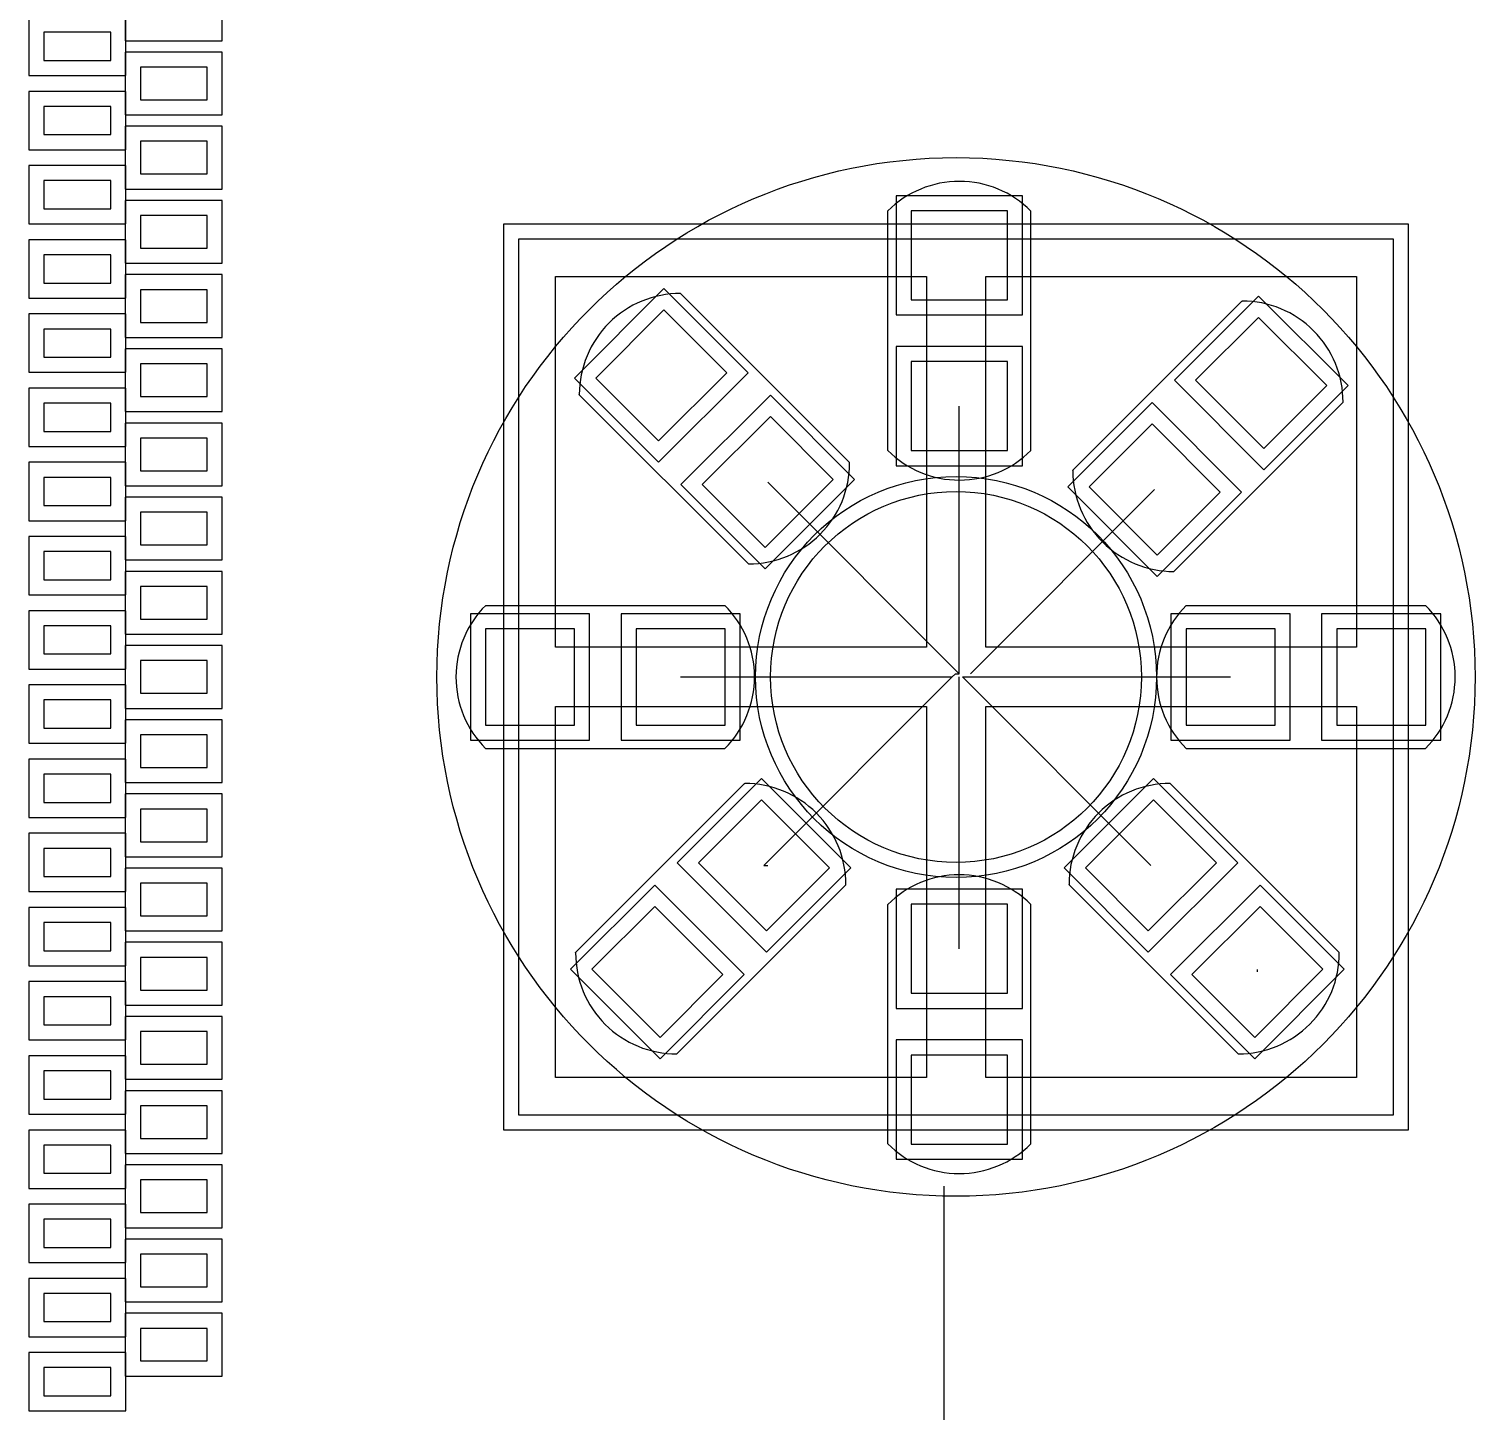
# Model space of a CAD drawing. Extents: x 135.1 to 200.1, y 94.8 to 120.2.
# Drawn here: x 147.12 to 156.87, y 102.22 to 111.53 of the extents above; entities that cross this region are included whole.
import ezdxf

# ---------------------------------------------------------------- set-up
doc = ezdxf.new("R2010")
doc.units = 0
doc.layers.get('0').update_dxf_attribs({"linetype": 'CONTINUOUS'})
for name, color, linetype in [('BOTTOMLAYER', 5, 'CONTINUOUS'), ('BOTTOMOVERLAY', 54, 'CONTINUOUS'), ('BOTTOMPASTE', 16, 'CONTINUOUS'), ('BOTTOMSOLDER', 6, 'CONTINUOUS'), ('MIDLAYER1', 16, 'CONTINUOUS'), ('MULTILAYER', 9, 'CONTINUOUS'), ('TOPLAYER', 1, 'CONTINUOUS'), ('TOPOVERLAY', 2, 'CONTINUOUS'), ('TOPPASTE', 8, 'CONTINUOUS'), ('TOPSOLDER', 216, 'CONTINUOUS')]:
    doc.layers.add(name, color=color, linetype=linetype)

# ---------------------------------------------------------------- blocks, each defined once
blk = doc.blocks.new('MT7628AN_DRQFN156_SMD_P0_2')
at = {"layer": 'TOPLAYER'}
for p, q in [((-2.949999, 2.949999), (-2.949999, -2.949999)), ((2.949999, 2.949999), (-2.949999, 2.949999)), ((2.949999, -2.949999), (2.949999, 2.949999)), ((-2.949999, -2.949999), (2.949999, -2.949999)), ((-3.889997, -5.050003), (-4.109997, -5.050003)), ((-4.109997, -5.050003), (-4.109997, -5.499999)), ((-3.889997, -5.499999), (-3.889997, -5.050003)), ((-3.389998, -5.050003), (-3.609998, -5.050003)), ((-3.609998, -5.050003), (-3.609998, -5.499999)), ((-3.389998, -5.499999), (-3.389998, -5.050003)), ((-2.889999, -5.050003), (-3.109999, -5.050003)), ((-3.109999, -5.050003), (-3.109999, -5.499999)), ((-2.889999, -5.499999), (-2.889999, -5.050003)), ((-2.39, -5.050003), (-2.61, -5.050003)), ((-2.61, -5.050003), (-2.61, -5.499999)), ((-2.39, -5.499999), (-2.39, -5.050003)), ((-1.890001, -5.050003), (-2.110001, -5.050003)), ((-2.110001, -5.050003), (-2.110001, -5.499999)), ((-1.890001, -5.499999), (-1.890001, -5.050003)), ((-1.39, -5.050003), (-1.609999, -5.050003)), ((-1.609999, -5.050003), (-1.609999, -5.499999)), ((-1.39, -5.499999), (-1.39, -5.050003)), ((-0.890001, -5.050003), (-1.11, -5.050003)), ((-1.11, -5.050003), (-1.11, -5.499999)), ((-0.890001, -5.499999), (-0.890001, -5.050003)), ((-0.389999, -5.050005), (-0.609999, -5.050005)), ((-0.609999, -5.050005), (-0.609999, -5.500002)), ((-0.389999, -5.500002), (-0.389999, -5.050005)), ((0.11, -5.050005), (-0.11, -5.050005)), ((-0.11, -5.050005), (-0.11, -5.500002)), ((0.11, -5.500002), (0.11, -5.050005)), ((0.609999, -5.050005), (0.389999, -5.050005)), ((0.389999, -5.050005), (0.389999, -5.500002)), ((0.609999, -5.500002), (0.609999, -5.050005)), ((1.11, -5.050003), (0.890001, -5.050003)), ((0.890001, -5.050003), (0.890001, -5.499999)), ((1.11, -5.499999), (1.11, -5.050003)), ((1.609999, -5.050003), (1.39, -5.050003)), ((1.39, -5.050003), (1.39, -5.499999)), ((1.609999, -5.499999), (1.609999, -5.050003)), ((2.110001, -5.050003), (1.890001, -5.050003)), ((1.890001, -5.050003), (1.890001, -5.499999)), ((2.110001, -5.499999), (2.110001, -5.050003)), ((2.61, -5.050003), (2.39, -5.050003)), ((2.39, -5.050003), (2.39, -5.499999)), ((2.61, -5.499999), (2.61, -5.050003)), ((3.109999, -5.050003), (2.889999, -5.050003)), ((2.889999, -5.050003), (2.889999, -5.499999)), ((3.109999, -5.499999), (3.109999, -5.050003)), ((3.609998, -5.050003), (3.389998, -5.050003)), ((3.389998, -5.050003), (3.389998, -5.499999)), ((3.609998, -5.499999), (3.609998, -5.050003)), ((4.109997, -5.050003), (3.889997, -5.050003)), ((3.889997, -5.050003), (3.889997, -5.499999)), ((4.109997, -5.499999), (4.109997, -5.050003)), ((4.610001, -5.050003), (4.390001, -5.050003)), ((4.390001, -5.050003), (4.390001, -5.499999)), ((4.610001, -5.499999), (4.610001, -5.050003)), ((-4.109997, -5.499999), (-3.889997, -5.499999)), ((-3.609998, -5.499999), (-3.389998, -5.499999)), ((-3.109999, -5.499999), (-2.889999, -5.499999)), ((-2.61, -5.499999), (-2.39, -5.499999)), ((-2.110001, -5.499999), (-1.890001, -5.499999)), ((-1.609999, -5.499999), (-1.39, -5.499999)), ((-1.11, -5.499999), (-0.890001, -5.499999)), ((-0.609999, -5.500002), (-0.389999, -5.500002)), ((-0.11, -5.500002), (0.11, -5.500002)), ((0.389999, -5.500002), (0.609999, -5.500002)), ((0.890001, -5.499999), (1.11, -5.499999)), ((1.39, -5.499999), (1.609999, -5.499999)), ((1.890001, -5.499999), (2.110001, -5.499999)), ((2.39, -5.499999), (2.61, -5.499999)), ((2.889999, -5.499999), (3.109999, -5.499999)), ((3.389998, -5.499999), (3.609998, -5.499999)), ((3.889997, -5.499999), (4.109997, -5.499999)), ((4.390001, -5.499999), (4.610001, -5.499999)), ((-4.155001, -5.700001), (-4.344998, -5.700001)), ((-4.344998, -5.700001), (-4.344998, -6.149998)), ((-4.155001, -6.149998), (-4.155001, -5.700001)), ((-3.655002, -5.700001), (-3.844999, -5.700001)), ((-3.844999, -5.700001), (-3.844999, -6.149998)), ((-3.655002, -6.149998), (-3.655002, -5.700001)), ((-3.155003, -5.700001), (-3.345, -5.700001)), ((-3.345, -5.700001), (-3.345, -6.149998)), ((-3.155003, -6.149998), (-3.155003, -5.700001)), ((-2.655001, -5.700001), (-2.844998, -5.700001)), ((-2.844998, -5.700001), (-2.844998, -6.149998)), ((-2.655001, -6.149998), (-2.655001, -5.700001)), ((-2.155002, -5.700001), (-2.344999, -5.700001)), ((-2.344999, -5.700001), (-2.344999, -6.149998)), ((-2.155002, -6.149998), (-2.155002, -5.700001)), ((-1.655, -5.700001), (-1.844998, -5.700001)), ((-1.844998, -5.700001), (-1.844998, -6.149998)), ((-1.655, -6.149998), (-1.655, -5.700001)), ((-1.155002, -5.700001), (-1.344999, -5.700001)), ((-1.344999, -5.700001), (-1.344999, -6.149998)), ((-1.155002, -6.149998), (-1.155002, -5.700001)), ((-0.655002, -5.700001), (-0.845, -5.700001)), ((-0.845, -5.700001), (-0.845, -6.149998)), ((-0.655002, -6.149998), (-0.655002, -5.700001)), ((-0.155001, -5.700001), (-0.344998, -5.700001)), ((-0.344998, -5.700001), (-0.344998, -6.149998)), ((-0.155001, -6.149998), (-0.155001, -5.700001)), ((0.344998, -5.700001), (0.155001, -5.700001)), ((0.155001, -5.700001), (0.155001, -6.149998)), ((0.344998, -6.149998), (0.344998, -5.700001)), ((0.845, -5.700001), (0.655002, -5.700001)), ((0.655002, -5.700001), (0.655002, -6.149998)), ((0.845, -6.149998), (0.845, -5.700001)), ((1.344999, -5.700001), (1.155002, -5.700001)), ((1.155002, -5.700001), (1.155002, -6.149998)), ((1.344999, -6.149998), (1.344999, -5.700001)), ((1.844998, -5.700001), (1.655, -5.700001)), ((1.655, -5.700001), (1.655, -6.149998)), ((1.844998, -6.149998), (1.844998, -5.700001)), ((2.344999, -5.700001), (2.155002, -5.700001)), ((2.155002, -5.700001), (2.155002, -6.149998)), ((2.344999, -6.149998), (2.344999, -5.700001)), ((2.844998, -5.700001), (2.655001, -5.700001)), ((2.655001, -5.700001), (2.655001, -6.149998)), ((2.844998, -6.149998), (2.844998, -5.700001)), ((3.345, -5.700001), (3.155003, -5.700001)), ((3.155003, -5.700001), (3.155003, -6.149998)), ((3.345, -6.149998), (3.345, -5.700001)), ((3.844999, -5.700001), (3.655002, -5.700001)), ((3.655002, -5.700001), (3.655002, -6.149998)), ((3.844999, -6.149998), (3.844999, -5.700001)), ((4.344998, -5.700001), (4.155001, -5.700001)), ((4.155001, -5.700001), (4.155001, -6.149998)), ((4.344998, -6.149998), (4.344998, -5.700001)), ((4.844999, -5.700001), (4.655002, -5.700001)), ((4.655002, -5.700001), (4.655002, -6.149998)), ((4.844999, -6.149998), (4.844999, -5.700001)), ((-4.344998, -6.149998), (-4.155001, -6.149998)), ((-3.844999, -6.149998), (-3.655002, -6.149998)), ((-3.345, -6.149998), (-3.155003, -6.149998)), ((-2.844998, -6.149998), (-2.655001, -6.149998)), ((-2.344999, -6.149998), (-2.155002, -6.149998)), ((-1.844998, -6.149998), (-1.655, -6.149998)), ((-1.344999, -6.149998), (-1.155002, -6.149998)), ((-0.845, -6.149998), (-0.655002, -6.149998)), ((-0.344998, -6.149998), (-0.155001, -6.149998)), ((0.155001, -6.149998), (0.344998, -6.149998)), ((0.655002, -6.149998), (0.845, -6.149998)), ((1.155002, -6.149998), (1.344999, -6.149998)), ((1.655, -6.149998), (1.844998, -6.149998)), ((2.155002, -6.149998), (2.344999, -6.149998)), ((2.655001, -6.149998), (2.844998, -6.149998)), ((3.155003, -6.149998), (3.345, -6.149998)), ((3.655002, -6.149998), (3.844999, -6.149998)), ((4.155001, -6.149998), (4.344998, -6.149998)), ((4.655002, -6.149998), (4.844999, -6.149998))]:
    blk.add_line(p, q, dxfattribs=at)
at = {"layer": 'TOPPASTE'}
for p, q in [((-2.949999, 2.949999), (-2.949999, -2.949999)), ((2.949999, 2.949999), (-2.949999, 2.949999)), ((2.949999, -2.949999), (2.949999, 2.949999)), ((-2.7, 0.2), (-2.7, 2.7)), ((-2.7, 2.7), (-0.2, 2.7)), ((-0.2, 2.7), (-0.2, 0.2)), ((0.2, 0.2), (0.2, 2.7)), ((0.2, 2.7), (2.7, 2.7)), ((2.7, 2.7), (2.7, 0.2)), ((-0.2, 0.2), (-2.7, 0.2)), ((2.7, 0.2), (0.2, 0.2)), ((-2.7, -2.7), (-2.7, -0.2)), ((-2.7, -0.2), (-0.2, -0.2)), ((-0.2, -0.2), (-0.2, -2.7)), ((0.2, -2.7), (0.2, -0.2)), ((0.2, -0.2), (2.7, -0.2)), ((2.7, -0.2), (2.7, -2.7)), ((-0.2, -2.7), (-2.7, -2.7)), ((2.7, -2.7), (0.2, -2.7)), ((-2.949999, -2.949999), (2.949999, -2.949999)), ((-3.889997, -5.050003), (-4.109997, -5.050003)), ((-4.109997, -5.050003), (-4.109997, -5.499999)), ((-3.889997, -5.499999), (-3.889997, -5.050003)), ((-3.389998, -5.050003), (-3.609998, -5.050003)), ((-3.609998, -5.050003), (-3.609998, -5.499999)), ((-3.389998, -5.499999), (-3.389998, -5.050003)), ((-2.889999, -5.050003), (-3.109999, -5.050003)), ((-3.109999, -5.050003), (-3.109999, -5.499999)), ((-2.889999, -5.499999), (-2.889999, -5.050003)), ((-2.39, -5.050003), (-2.61, -5.050003)), ((-2.61, -5.050003), (-2.61, -5.499999)), ((-2.39, -5.499999), (-2.39, -5.050003)), ((-1.890001, -5.050003), (-2.110001, -5.050003)), ((-2.110001, -5.050003), (-2.110001, -5.499999)), ((-1.890001, -5.499999), (-1.890001, -5.050003)), ((-1.39, -5.050003), (-1.609999, -5.050003)), ((-1.609999, -5.050003), (-1.609999, -5.499999)), ((-1.39, -5.499999), (-1.39, -5.050003)), ((-0.890001, -5.050003), (-1.11, -5.050003)), ((-1.11, -5.050003), (-1.11, -5.499999)), ((-0.890001, -5.499999), (-0.890001, -5.050003)), ((-0.389999, -5.050005), (-0.609999, -5.050005)), ((-0.609999, -5.050005), (-0.609999, -5.500002)), ((-0.389999, -5.500002), (-0.389999, -5.050005)), ((0.11, -5.050005), (-0.11, -5.050005)), ((-0.11, -5.050005), (-0.11, -5.500002)), ((0.11, -5.500002), (0.11, -5.050005)), ((0.609999, -5.050005), (0.389999, -5.050005)), ((0.389999, -5.050005), (0.389999, -5.500002)), ((0.609999, -5.500002), (0.609999, -5.050005)), ((1.11, -5.050003), (0.890001, -5.050003)), ((0.890001, -5.050003), (0.890001, -5.499999)), ((1.11, -5.499999), (1.11, -5.050003)), ((1.609999, -5.050003), (1.39, -5.050003)), ((1.39, -5.050003), (1.39, -5.499999)), ((1.609999, -5.499999), (1.609999, -5.050003)), ((2.110001, -5.050003), (1.890001, -5.050003)), ((1.890001, -5.050003), (1.890001, -5.499999)), ((2.110001, -5.499999), (2.110001, -5.050003)), ((2.61, -5.050003), (2.39, -5.050003)), ((2.39, -5.050003), (2.39, -5.499999)), ((2.61, -5.499999), (2.61, -5.050003)), ((3.109999, -5.050003), (2.889999, -5.050003)), ((2.889999, -5.050003), (2.889999, -5.499999)), ((3.109999, -5.499999), (3.109999, -5.050003)), ((3.609998, -5.050003), (3.389998, -5.050003)), ((3.389998, -5.050003), (3.389998, -5.499999)), ((3.609998, -5.499999), (3.609998, -5.050003)), ((4.109997, -5.050003), (3.889997, -5.050003)), ((3.889997, -5.050003), (3.889997, -5.499999)), ((4.109997, -5.499999), (4.109997, -5.050003)), ((4.610001, -5.050003), (4.390001, -5.050003)), ((4.390001, -5.050003), (4.390001, -5.499999)), ((4.610001, -5.499999), (4.610001, -5.050003)), ((-4.109997, -5.499999), (-3.889997, -5.499999)), ((-3.609998, -5.499999), (-3.389998, -5.499999)), ((-3.109999, -5.499999), (-2.889999, -5.499999)), ((-2.61, -5.499999), (-2.39, -5.499999)), ((-2.110001, -5.499999), (-1.890001, -5.499999)), ((-1.609999, -5.499999), (-1.39, -5.499999)), ((-1.11, -5.499999), (-0.890001, -5.499999)), ((-0.609999, -5.500002), (-0.389999, -5.500002)), ((-0.11, -5.500002), (0.11, -5.500002)), ((0.389999, -5.500002), (0.609999, -5.500002)), ((0.890001, -5.499999), (1.11, -5.499999)), ((1.39, -5.499999), (1.609999, -5.499999)), ((1.890001, -5.499999), (2.110001, -5.499999)), ((2.39, -5.499999), (2.61, -5.499999)), ((2.889999, -5.499999), (3.109999, -5.499999)), ((3.389998, -5.499999), (3.609998, -5.499999)), ((3.889997, -5.499999), (4.109997, -5.499999)), ((4.390001, -5.499999), (4.610001, -5.499999)), ((-4.155001, -5.700001), (-4.344998, -5.700001)), ((-4.344998, -5.700001), (-4.344998, -6.149998)), ((-4.155001, -6.149998), (-4.155001, -5.700001)), ((-3.655002, -5.700001), (-3.844999, -5.700001)), ((-3.844999, -5.700001), (-3.844999, -6.149998)), ((-3.655002, -6.149998), (-3.655002, -5.700001)), ((-3.155003, -5.700001), (-3.345, -5.700001)), ((-3.345, -5.700001), (-3.345, -6.149998)), ((-3.155003, -6.149998), (-3.155003, -5.700001)), ((-2.655001, -5.700001), (-2.844998, -5.700001)), ((-2.844998, -5.700001), (-2.844998, -6.149998)), ((-2.655001, -6.149998), (-2.655001, -5.700001)), ((-2.155002, -5.700001), (-2.344999, -5.700001)), ((-2.344999, -5.700001), (-2.344999, -6.149998)), ((-2.155002, -6.149998), (-2.155002, -5.700001)), ((-1.655, -5.700001), (-1.844998, -5.700001)), ((-1.844998, -5.700001), (-1.844998, -6.149998)), ((-1.655, -6.149998), (-1.655, -5.700001)), ((-1.155002, -5.700001), (-1.344999, -5.700001)), ((-1.344999, -5.700001), (-1.344999, -6.149998)), ((-1.155002, -6.149998), (-1.155002, -5.700001)), ((-0.655002, -5.700001), (-0.845, -5.700001)), ((-0.845, -5.700001), (-0.845, -6.149998)), ((-0.655002, -6.149998), (-0.655002, -5.700001)), ((-0.155001, -5.700001), (-0.344998, -5.700001)), ((-0.344998, -5.700001), (-0.344998, -6.149998)), ((-0.155001, -6.149998), (-0.155001, -5.700001)), ((0.344998, -5.700001), (0.155001, -5.700001)), ((0.155001, -5.700001), (0.155001, -6.149998)), ((0.344998, -6.149998), (0.344998, -5.700001)), ((0.845, -5.700001), (0.655002, -5.700001)), ((0.655002, -5.700001), (0.655002, -6.149998)), ((0.845, -6.149998), (0.845, -5.700001)), ((1.344999, -5.700001), (1.155002, -5.700001)), ((1.155002, -5.700001), (1.155002, -6.149998)), ((1.344999, -6.149998), (1.344999, -5.700001)), ((1.844998, -5.700001), (1.655, -5.700001)), ((1.655, -5.700001), (1.655, -6.149998)), ((1.844998, -6.149998), (1.844998, -5.700001)), ((2.344999, -5.700001), (2.155002, -5.700001)), ((2.155002, -5.700001), (2.155002, -6.149998)), ((2.344999, -6.149998), (2.344999, -5.700001)), ((2.844998, -5.700001), (2.655001, -5.700001)), ((2.655001, -5.700001), (2.655001, -6.149998)), ((2.844998, -6.149998), (2.844998, -5.700001)), ((3.345, -5.700001), (3.155003, -5.700001)), ((3.155003, -5.700001), (3.155003, -6.149998)), ((3.345, -6.149998), (3.345, -5.700001)), ((3.844999, -5.700001), (3.655002, -5.700001)), ((3.655002, -5.700001), (3.655002, -6.149998)), ((3.844999, -6.149998), (3.844999, -5.700001)), ((4.344998, -5.700001), (4.155001, -5.700001)), ((4.155001, -5.700001), (4.155001, -6.149998)), ((4.344998, -6.149998), (4.344998, -5.700001)), ((4.844999, -5.700001), (4.655002, -5.700001)), ((4.655002, -5.700001), (4.655002, -6.149998)), ((4.844999, -6.149998), (4.844999, -5.700001)), ((-4.344998, -6.149998), (-4.155001, -6.149998)), ((-3.844999, -6.149998), (-3.655002, -6.149998)), ((-3.345, -6.149998), (-3.155003, -6.149998)), ((-2.844998, -6.149998), (-2.655001, -6.149998)), ((-2.344999, -6.149998), (-2.155002, -6.149998)), ((-1.844998, -6.149998), (-1.655, -6.149998)), ((-1.344999, -6.149998), (-1.155002, -6.149998)), ((-0.845, -6.149998), (-0.655002, -6.149998)), ((-0.344998, -6.149998), (-0.155001, -6.149998)), ((0.155001, -6.149998), (0.344998, -6.149998)), ((0.655002, -6.149998), (0.845, -6.149998)), ((1.155002, -6.149998), (1.344999, -6.149998)), ((1.655, -6.149998), (1.844998, -6.149998)), ((2.155002, -6.149998), (2.344999, -6.149998)), ((2.655001, -6.149998), (2.844998, -6.149998)), ((3.155003, -6.149998), (3.345, -6.149998)), ((3.655002, -6.149998), (3.844999, -6.149998)), ((4.155001, -6.149998), (4.344998, -6.149998)), ((4.655002, -6.149998), (4.844999, -6.149998))]:
    blk.add_line(p, q, dxfattribs=at)
at = {"layer": 'TOPSOLDER'}
for p, q in [((-3.051599, 3.051599), (-3.051599, -3.051599)), ((3.051599, 3.051599), (-3.051599, 3.051599)), ((3.051599, -3.051599), (3.051599, 3.051599)), ((-3.051599, -3.051599), (3.051599, -3.051599)), ((-4.288401, -4.948403), (-4.711601, -4.948403)), ((-4.288401, -5.601599), (-4.288401, -4.948403)), ((-3.788397, -4.948403), (-4.211597, -4.948403)), ((-4.211597, -4.948403), (-4.211597, -5.601599)), ((-3.788397, -5.601599), (-3.788397, -4.948403)), ((-3.288398, -4.948403), (-3.711598, -4.948403)), ((-3.711598, -4.948403), (-3.711598, -5.601599)), ((-3.288398, -5.601599), (-3.288398, -4.948403)), ((-2.788399, -4.948403), (-3.211599, -4.948403)), ((-3.211599, -4.948403), (-3.211599, -5.601599)), ((-2.788399, -5.601599), (-2.788399, -4.948403)), ((-2.2884, -4.948403), (-2.7116, -4.948403)), ((-2.7116, -4.948403), (-2.7116, -5.601599)), ((-2.2884, -5.601599), (-2.2884, -4.948403)), ((-1.788401, -4.948403), (-2.211601, -4.948403)), ((-2.211601, -4.948403), (-2.211601, -5.601599)), ((-1.788401, -5.601599), (-1.788401, -4.948403)), ((-1.2884, -4.948403), (-1.711599, -4.948403)), ((-1.711599, -4.948403), (-1.711599, -5.601599)), ((-1.2884, -5.601599), (-1.2884, -4.948403)), ((-0.788401, -4.948403), (-1.2116, -4.948403)), ((-1.2116, -4.948403), (-1.2116, -5.601599)), ((-0.788401, -5.601599), (-0.788401, -4.948403)), ((-0.288399, -4.948405), (-0.711599, -4.948405)), ((-0.711599, -4.948405), (-0.711599, -5.601602)), ((-0.288399, -5.601602), (-0.288399, -4.948405)), ((0.2116, -4.948405), (-0.2116, -4.948405)), ((-0.2116, -4.948405), (-0.2116, -5.601602)), ((0.2116, -5.601602), (0.2116, -4.948405)), ((0.711599, -4.948405), (0.288399, -4.948405)), ((0.288399, -4.948405), (0.288399, -5.601602)), ((0.711599, -5.601602), (0.711599, -4.948405)), ((1.2116, -4.948403), (0.788401, -4.948403)), ((0.788401, -4.948403), (0.788401, -5.601599)), ((1.2116, -5.601599), (1.2116, -4.948403)), ((1.711599, -4.948403), (1.2884, -4.948403)), ((1.2884, -4.948403), (1.2884, -5.601599)), ((1.711599, -5.601599), (1.711599, -4.948403)), ((2.211601, -4.948403), (1.788401, -4.948403)), ((1.788401, -4.948403), (1.788401, -5.601599)), ((2.211601, -5.601599), (2.211601, -4.948403)), ((2.7116, -4.948403), (2.2884, -4.948403)), ((2.2884, -4.948403), (2.2884, -5.601599)), ((2.7116, -5.601599), (2.7116, -4.948403)), ((3.211599, -4.948403), (2.788399, -4.948403)), ((2.788399, -4.948403), (2.788399, -5.601599)), ((3.211599, -5.601599), (3.211599, -4.948403)), ((3.711598, -4.948403), (3.288398, -4.948403)), ((3.288398, -4.948403), (3.288398, -5.601599)), ((3.711598, -5.601599), (3.711598, -4.948403)), ((4.211597, -4.948403), (3.788397, -4.948403)), ((3.788397, -4.948403), (3.788397, -5.601599)), ((4.211597, -5.601599), (4.211597, -4.948403)), ((4.711601, -4.948403), (4.288401, -4.948403)), ((4.288401, -4.948403), (4.288401, -5.601599)), ((4.711601, -5.601599), (4.711601, -4.948403)), ((-4.711601, -5.601599), (-4.288401, -5.601599)), ((-4.053401, -5.598401), (-4.446598, -5.598401)), ((-4.211597, -5.601599), (-3.788397, -5.601599)), ((-4.053401, -6.251598), (-4.053401, -5.598401)), ((-3.553402, -5.598401), (-3.946599, -5.598401)), ((-3.946599, -5.598401), (-3.946599, -6.251598)), ((-3.711598, -5.601599), (-3.288398, -5.601599)), ((-3.553402, -6.251598), (-3.553402, -5.598401)), ((-3.053403, -5.598401), (-3.4466, -5.598401)), ((-3.4466, -5.598401), (-3.4466, -6.251598)), ((-3.211599, -5.601599), (-2.788399, -5.601599)), ((-3.053403, -6.251598), (-3.053403, -5.598401)), ((-2.553401, -5.598401), (-2.946598, -5.598401)), ((-2.946598, -5.598401), (-2.946598, -6.251598)), ((-2.7116, -5.601599), (-2.2884, -5.601599)), ((-2.553401, -6.251598), (-2.553401, -5.598401)), ((-2.053402, -5.598401), (-2.446599, -5.598401)), ((-2.446599, -5.598401), (-2.446599, -6.251598)), ((-2.211601, -5.601599), (-1.788401, -5.601599)), ((-2.053402, -6.251598), (-2.053402, -5.598401)), ((-1.5534, -5.598401), (-1.946598, -5.598401)), ((-1.946598, -5.598401), (-1.946598, -6.251598)), ((-1.711599, -5.601599), (-1.2884, -5.601599)), ((-1.5534, -6.251598), (-1.5534, -5.598401)), ((-1.053401, -5.598401), (-1.446599, -5.598401)), ((-1.446599, -5.598401), (-1.446599, -6.251598)), ((-1.2116, -5.601599), (-0.788401, -5.601599)), ((-1.053401, -6.251598), (-1.053401, -5.598401)), ((-0.553403, -5.598401), (-0.9466, -5.598401)), ((-0.9466, -5.598401), (-0.9466, -6.251598)), ((-0.711599, -5.601602), (-0.288399, -5.601602)), ((-0.553403, -6.251598), (-0.553403, -5.598401)), ((-0.053401, -5.598401), (-0.446598, -5.598401)), ((-0.446598, -5.598401), (-0.446598, -6.251598)), ((-0.2116, -5.601602), (0.2116, -5.601602)), ((-0.053401, -6.251598), (-0.053401, -5.598401)), ((0.446598, -5.598401), (0.053401, -5.598401)), ((0.053401, -5.598401), (0.053401, -6.251598)), ((0.288399, -5.601602), (0.711599, -5.601602)), ((0.446598, -6.251598), (0.446598, -5.598401)), ((0.9466, -5.598401), (0.553403, -5.598401)), ((0.553403, -5.598401), (0.553403, -6.251598)), ((0.788401, -5.601599), (1.2116, -5.601599)), ((0.9466, -6.251598), (0.9466, -5.598401)), ((1.446599, -5.598401), (1.053401, -5.598401)), ((1.053401, -5.598401), (1.053401, -6.251598)), ((1.2884, -5.601599), (1.711599, -5.601599)), ((1.446599, -6.251598), (1.446599, -5.598401)), ((1.946598, -5.598401), (1.5534, -5.598401)), ((1.5534, -5.598401), (1.5534, -6.251598)), ((1.788401, -5.601599), (2.211601, -5.601599)), ((1.946598, -6.251598), (1.946598, -5.598401)), ((2.446599, -5.598401), (2.053402, -5.598401)), ((2.053402, -5.598401), (2.053402, -6.251598)), ((2.2884, -5.601599), (2.7116, -5.601599)), ((2.446599, -6.251598), (2.446599, -5.598401)), ((2.946598, -5.598401), (2.553401, -5.598401)), ((2.553401, -5.598401), (2.553401, -6.251598)), ((2.788399, -5.601599), (3.211599, -5.601599)), ((2.946598, -6.251598), (2.946598, -5.598401)), ((3.4466, -5.598401), (3.053403, -5.598401)), ((3.053403, -5.598401), (3.053403, -6.251598)), ((3.288398, -5.601599), (3.711598, -5.601599)), ((3.4466, -6.251598), (3.4466, -5.598401)), ((3.946599, -5.598401), (3.553402, -5.598401)), ((3.553402, -5.598401), (3.553402, -6.251598)), ((3.788397, -5.601599), (4.211597, -5.601599)), ((3.946599, -6.251598), (3.946599, -5.598401)), ((4.446598, -5.598401), (4.053401, -5.598401)), ((4.053401, -5.598401), (4.053401, -6.251598)), ((4.288401, -5.601599), (4.711601, -5.601599)), ((4.446598, -6.251598), (4.446598, -5.598401)), ((4.946599, -5.598401), (4.553402, -5.598401)), ((4.553402, -5.598401), (4.553402, -6.251598)), ((4.946599, -6.251598), (4.946599, -5.598401)), ((-4.446598, -6.251598), (-4.053401, -6.251598)), ((-3.946599, -6.251598), (-3.553402, -6.251598)), ((-3.4466, -6.251598), (-3.053403, -6.251598)), ((-2.946598, -6.251598), (-2.553401, -6.251598)), ((-2.446599, -6.251598), (-2.053402, -6.251598)), ((-1.946598, -6.251598), (-1.5534, -6.251598)), ((-1.446599, -6.251598), (-1.053401, -6.251598)), ((-0.9466, -6.251598), (-0.553403, -6.251598)), ((-0.446598, -6.251598), (-0.053401, -6.251598)), ((0.053401, -6.251598), (0.446598, -6.251598)), ((0.553403, -6.251598), (0.9466, -6.251598)), ((1.053401, -6.251598), (1.446599, -6.251598)), ((1.5534, -6.251598), (1.946598, -6.251598)), ((2.053402, -6.251598), (2.446599, -6.251598)), ((2.553401, -6.251598), (2.946598, -6.251598)), ((3.053403, -6.251598), (3.4466, -6.251598)), ((3.553402, -6.251598), (3.946599, -6.251598)), ((4.053401, -6.251598), (4.446598, -6.251598)), ((4.553402, -6.251598), (4.946599, -6.251598))]:
    blk.add_line(p, q, dxfattribs=at)
blk = doc.blocks.new('C0402_B_5')
at = {"layer": 'BOTTOMLAYER'}
for p, q in [((-0.208003, 0.325001), (-0.808002, 0.325001)), ((-0.808002, 0.325001), (-0.808002, -0.325001)), ((-0.208003, -0.325001), (-0.208003, 0.325001)), ((0.808002, 0.325001), (0.208003, 0.325001)), ((0.208003, 0.325001), (0.208003, -0.325001)), ((0.808002, -0.325001), (0.808002, 0.325001)), ((-0.808002, -0.325001), (-0.208003, -0.325001)), ((0.208003, -0.325001), (0.808002, -0.325001))]:
    blk.add_line(p, q, dxfattribs=at)
at = {"layer": 'BOTTOMOVERLAY'}
for p, q in [((0.806265, 0.4826), (-0.806262, 0.482603)), ((-0.806265, -0.4826), (-0.807319, -0.481546)), ((0.806265, -0.4826), (-0.806265, -0.4826)), ((0.807316, -0.481548), (0.806265, -0.4826))]:
    blk.add_line(p, q, dxfattribs=at)
for centre, radius, start, end in [((-0.32577, 0.000003), 0.68101, 134.875, -135), ((0.325765, 0.000003), 0.681015, -45, 45.125)]:
    blk.add_arc(centre, radius, start, end, dxfattribs=at)
at = {"layer": 'BOTTOMPASTE'}
for p, q in [((-0.208003, 0.325001), (-0.808002, 0.325001)), ((-0.808002, 0.325001), (-0.808002, -0.325001)), ((-0.208003, -0.325001), (-0.208003, 0.325001)), ((0.808002, 0.325001), (0.208003, 0.325001)), ((0.208003, 0.325001), (0.208003, -0.325001)), ((0.808002, -0.325001), (0.808002, 0.325001)), ((-0.808002, -0.325001), (-0.208003, -0.325001)), ((0.208003, -0.325001), (0.808002, -0.325001))]:
    blk.add_line(p, q, dxfattribs=at)
at = {"layer": 'BOTTOMSOLDER'}
for p, q in [((-0.106403, 0.426601), (-0.909602, 0.426601)), ((-0.909602, 0.426601), (-0.909602, -0.426601)), ((-0.106403, -0.426601), (-0.106403, 0.426601)), ((0.909602, 0.426601), (0.106403, 0.426601)), ((0.106403, 0.426601), (0.106403, -0.426601)), ((0.909602, -0.426601), (0.909602, 0.426601)), ((-0.909602, -0.426601), (-0.106403, -0.426601)), ((0.106403, -0.426601), (0.909602, -0.426601))]:
    blk.add_line(p, q, dxfattribs=at)
blk = doc.blocks.new('C0402_B_6')
at = {"layer": 'BOTTOMLAYER'}
for p, q in [((-0.207998, 0.325001), (-0.807997, 0.325001)), ((-0.807997, 0.325001), (-0.807997, -0.325001)), ((-0.207998, -0.325001), (-0.207998, 0.325001)), ((0.807997, 0.325001), (0.207998, 0.325001)), ((0.207998, 0.325001), (0.207998, -0.325001)), ((0.807997, -0.325001), (0.807997, 0.325001)), ((-0.807997, -0.325001), (-0.207998, -0.325001)), ((0.207998, -0.325001), (0.807997, -0.325001))]:
    blk.add_line(p, q, dxfattribs=at)
at = {"layer": 'BOTTOMOVERLAY'}
for p, q in [((0.806262, 0.4826), (-0.806262, 0.4826)), ((-0.806265, -0.4826), (-0.807319, -0.481546)), ((0.806265, -0.4826), (-0.806265, -0.4826)), ((0.807316, -0.481548), (0.806265, -0.4826))]:
    blk.add_line(p, q, dxfattribs=at)
for centre, radius, start, end in [((-0.325768, 0.000003), 0.68101, 134.875, -135), ((0.325765, 0.000003), 0.681015, -45, 45.125)]:
    blk.add_arc(centre, radius, start, end, dxfattribs=at)
at = {"layer": 'BOTTOMPASTE'}
for p, q in [((-0.207998, 0.325001), (-0.807997, 0.325001)), ((-0.807997, 0.325001), (-0.807997, -0.325001)), ((-0.207998, -0.325001), (-0.207998, 0.325001)), ((0.807997, 0.325001), (0.207998, 0.325001)), ((0.207998, 0.325001), (0.207998, -0.325001)), ((0.807997, -0.325001), (0.807997, 0.325001)), ((-0.807997, -0.325001), (-0.207998, -0.325001)), ((0.207998, -0.325001), (0.807997, -0.325001))]:
    blk.add_line(p, q, dxfattribs=at)
at = {"layer": 'BOTTOMSOLDER'}
for p, q in [((-0.106398, 0.426601), (-0.909597, 0.426601)), ((-0.909597, 0.426601), (-0.909597, -0.426601)), ((-0.106398, -0.426601), (-0.106398, 0.426601)), ((0.909597, 0.426601), (0.106398, 0.426601)), ((0.106398, 0.426601), (0.106398, -0.426601)), ((0.909597, -0.426601), (0.909597, 0.426601)), ((-0.909597, -0.426601), (-0.106398, -0.426601)), ((0.106398, -0.426601), (0.909597, -0.426601))]:
    blk.add_line(p, q, dxfattribs=at)
blk = doc.blocks.new('C0402_B_7')
at = {"layer": 'BOTTOMLAYER'}
for p, q in [((-0.207998, 0.325001), (-0.807997, 0.325001)), ((-0.807997, 0.325001), (-0.807997, -0.325001)), ((-0.207998, -0.325001), (-0.207998, 0.325001)), ((0.807997, 0.325001), (0.207998, 0.325001)), ((0.207998, 0.325001), (0.207998, -0.325001)), ((0.807997, -0.325001), (0.807997, 0.325001)), ((-0.807997, -0.325001), (-0.207998, -0.325001)), ((0.207998, -0.325001), (0.807997, -0.325001))]:
    blk.add_line(p, q, dxfattribs=at)
at = {"layer": 'BOTTOMOVERLAY'}
for p, q in [((-0.806262, 0.4826), (0.806262, 0.4826)), ((-0.806265, -0.4826), (-0.807319, -0.481546)), ((-0.806265, -0.4826), (0.806265, -0.4826)), ((0.806265, -0.4826), (0.807316, -0.481548))]:
    blk.add_line(p, q, dxfattribs=at)
for centre, radius, start, end in [((-0.325768, 0.000003), 0.68101, -225.125, -135), ((0.325765, 0.000003), 0.681015, -45, -314.875)]:
    blk.add_arc(centre, radius, start, end, dxfattribs=at)
at = {"layer": 'BOTTOMPASTE'}
for p, q in [((-0.207998, 0.325001), (-0.807997, 0.325001)), ((-0.807997, 0.325001), (-0.807997, -0.325001)), ((-0.207998, -0.325001), (-0.207998, 0.325001)), ((0.807997, 0.325001), (0.207998, 0.325001)), ((0.207998, 0.325001), (0.207998, -0.325001)), ((0.807997, -0.325001), (0.807997, 0.325001)), ((-0.807997, -0.325001), (-0.207998, -0.325001)), ((0.207998, -0.325001), (0.807997, -0.325001))]:
    blk.add_line(p, q, dxfattribs=at)
at = {"layer": 'BOTTOMSOLDER'}
for p, q in [((-0.106398, 0.426601), (-0.909597, 0.426601)), ((-0.909597, 0.426601), (-0.909597, -0.426601)), ((-0.106398, -0.426601), (-0.106398, 0.426601)), ((0.909597, 0.426601), (0.106398, 0.426601)), ((0.106398, 0.426601), (0.106398, -0.426601)), ((0.909597, -0.426601), (0.909597, 0.426601)), ((-0.909597, -0.426601), (-0.106398, -0.426601)), ((0.106398, -0.426601), (0.909597, -0.426601))]:
    blk.add_line(p, q, dxfattribs=at)
blk = doc.blocks.new('C0402_B_8')
at = {"layer": 'BOTTOMLAYER'}
for p, q in [((-0.208001, 0.325003), (-0.807999, 0.325003)), ((-0.807999, 0.325003), (-0.807999, -0.324998)), ((-0.208001, -0.324998), (-0.208001, 0.325003)), ((0.807997, 0.325003), (0.207998, 0.325003)), ((0.207998, 0.325003), (0.207998, -0.324998)), ((0.807997, -0.324998), (0.807997, 0.325003)), ((-0.807999, -0.324998), (-0.208001, -0.324998)), ((0.207998, -0.324998), (0.807997, -0.324998))]:
    blk.add_line(p, q, dxfattribs=at)
at = {"layer": 'BOTTOMOVERLAY'}
for p, q in [((-0.806262, 0.4826), (0.806262, 0.4826)), ((-0.807319, -0.481548), (-0.806265, -0.482603)), ((-0.806265, -0.482603), (0.806265, -0.482603)), ((0.807316, -0.481548), (0.806265, -0.482603))]:
    blk.add_line(p, q, dxfattribs=at)
for centre, radius, start, end in [((-0.325768, 0.000003), 0.68101, 134.875, 225), ((0.325765, 0.000003), 0.681015, -45, 45.125)]:
    blk.add_arc(centre, radius, start, end, dxfattribs=at)
at = {"layer": 'BOTTOMPASTE'}
for p, q in [((-0.208001, 0.325003), (-0.807999, 0.325003)), ((-0.807999, 0.325003), (-0.807999, -0.324998)), ((-0.208001, -0.324998), (-0.208001, 0.325003)), ((0.807997, 0.325003), (0.207998, 0.325003)), ((0.207998, 0.325003), (0.207998, -0.324998)), ((0.807997, -0.324998), (0.807997, 0.325003)), ((-0.807999, -0.324998), (-0.208001, -0.324998)), ((0.207998, -0.324998), (0.807997, -0.324998))]:
    blk.add_line(p, q, dxfattribs=at)
at = {"layer": 'BOTTOMSOLDER'}
for p, q in [((-0.106401, 0.426603), (-0.909599, 0.426603)), ((-0.909599, 0.426603), (-0.909599, -0.426598)), ((-0.106401, -0.426598), (-0.106401, 0.426603)), ((0.909597, 0.426603), (0.106398, 0.426603)), ((0.106398, 0.426603), (0.106398, -0.426598)), ((0.909597, -0.426598), (0.909597, 0.426603)), ((-0.909599, -0.426598), (-0.106401, -0.426598)), ((0.106398, -0.426598), (0.909597, -0.426598))]:
    blk.add_line(p, q, dxfattribs=at)
blk = doc.blocks.new('C0402_B_9')
at = {"layer": 'BOTTOMLAYER'}
for p, q in [((-0.207998, 0.325001), (-0.807997, 0.325001)), ((-0.807997, 0.325001), (-0.807997, -0.325001)), ((-0.207998, -0.325001), (-0.207998, 0.325001)), ((0.807997, 0.325001), (0.207998, 0.325001)), ((0.207998, 0.325001), (0.207998, -0.325001)), ((0.807997, -0.325001), (0.807997, 0.325001)), ((-0.807997, -0.325001), (-0.207998, -0.325001)), ((0.207998, -0.325001), (0.807997, -0.325001))]:
    blk.add_line(p, q, dxfattribs=at)
at = {"layer": 'BOTTOMOVERLAY'}
for p, q in [((-0.806262, 0.4826), (0.806262, 0.4826)), ((-0.806265, -0.4826), (-0.807319, -0.481546)), ((-0.806265, -0.4826), (0.806265, -0.4826)), ((0.806265, -0.4826), (0.807316, -0.481548))]:
    blk.add_line(p, q, dxfattribs=at)
for centre, radius, start, end in [((-0.325768, 0.000003), 0.68101, -225.125, -135), ((0.325765, 0.000003), 0.681015, -45, -314.875)]:
    blk.add_arc(centre, radius, start, end, dxfattribs=at)
at = {"layer": 'BOTTOMPASTE'}
for p, q in [((-0.207998, 0.325001), (-0.807997, 0.325001)), ((-0.807997, 0.325001), (-0.807997, -0.325001)), ((-0.207998, -0.325001), (-0.207998, 0.325001)), ((0.807997, 0.325001), (0.207998, 0.325001)), ((0.207998, 0.325001), (0.207998, -0.325001)), ((0.807997, -0.325001), (0.807997, 0.325001)), ((-0.807997, -0.325001), (-0.207998, -0.325001)), ((0.207998, -0.325001), (0.807997, -0.325001))]:
    blk.add_line(p, q, dxfattribs=at)
at = {"layer": 'BOTTOMSOLDER'}
for p, q in [((-0.106398, 0.426601), (-0.909597, 0.426601)), ((-0.909597, 0.426601), (-0.909597, -0.426601)), ((-0.106398, -0.426601), (-0.106398, 0.426601)), ((0.909597, 0.426601), (0.106398, 0.426601)), ((0.106398, 0.426601), (0.106398, -0.426601)), ((0.909597, -0.426601), (0.909597, 0.426601)), ((-0.909597, -0.426601), (-0.106398, -0.426601)), ((0.106398, -0.426601), (0.909597, -0.426601))]:
    blk.add_line(p, q, dxfattribs=at)
blk = doc.blocks.new('C0402_B_10')
at = {"layer": 'BOTTOMLAYER'}
for p, q in [((-0.207998, 0.325001), (-0.807997, 0.325001)), ((-0.807997, 0.325001), (-0.807997, -0.325001)), ((-0.207998, -0.325001), (-0.207998, 0.325001)), ((0.807997, 0.325001), (0.207998, 0.325001)), ((0.207998, 0.325001), (0.207998, -0.325001)), ((0.807997, -0.325001), (0.807997, 0.325001)), ((-0.807997, -0.325001), (-0.207998, -0.325001)), ((0.207998, -0.325001), (0.807997, -0.325001))]:
    blk.add_line(p, q, dxfattribs=at)
at = {"layer": 'BOTTOMOVERLAY'}
for p, q in [((0.806262, 0.4826), (-0.806262, 0.4826)), ((-0.806265, -0.4826), (-0.807319, -0.481546)), ((0.806265, -0.4826), (-0.806265, -0.4826)), ((0.807316, -0.481548), (0.806265, -0.4826))]:
    blk.add_line(p, q, dxfattribs=at)
for centre, radius, start, end in [((-0.325768, 0.000003), 0.68101, 134.875, -135), ((0.325765, 0.000003), 0.681015, -45, 45.125)]:
    blk.add_arc(centre, radius, start, end, dxfattribs=at)
at = {"layer": 'BOTTOMPASTE'}
for p, q in [((-0.207998, 0.325001), (-0.807997, 0.325001)), ((-0.807997, 0.325001), (-0.807997, -0.325001)), ((-0.207998, -0.325001), (-0.207998, 0.325001)), ((0.807997, 0.325001), (0.207998, 0.325001)), ((0.207998, 0.325001), (0.207998, -0.325001)), ((0.807997, -0.325001), (0.807997, 0.325001)), ((-0.807997, -0.325001), (-0.207998, -0.325001)), ((0.207998, -0.325001), (0.807997, -0.325001))]:
    blk.add_line(p, q, dxfattribs=at)
at = {"layer": 'BOTTOMSOLDER'}
for p, q in [((-0.106398, 0.426601), (-0.909597, 0.426601)), ((-0.909597, 0.426601), (-0.909597, -0.426601)), ((-0.106398, -0.426601), (-0.106398, 0.426601)), ((0.909597, 0.426601), (0.106398, 0.426601)), ((0.106398, 0.426601), (0.106398, -0.426601)), ((0.909597, -0.426601), (0.909597, 0.426601)), ((-0.909597, -0.426601), (-0.106398, -0.426601)), ((0.106398, -0.426601), (0.909597, -0.426601))]:
    blk.add_line(p, q, dxfattribs=at)
blk = doc.blocks.new('C0402_B_11')
at = {"layer": 'BOTTOMLAYER'}
for p, q in [((-0.207998, 0.325001), (-0.807997, 0.325001)), ((-0.807997, 0.325001), (-0.807997, -0.325001)), ((-0.207998, -0.325001), (-0.207998, 0.325001)), ((0.807997, 0.325001), (0.207998, 0.325001)), ((0.207998, 0.325001), (0.207998, -0.325001)), ((0.807997, -0.325001), (0.807997, 0.325001)), ((-0.807997, -0.325001), (-0.207998, -0.325001)), ((0.207998, -0.325001), (0.807997, -0.325001))]:
    blk.add_line(p, q, dxfattribs=at)
at = {"layer": 'BOTTOMOVERLAY'}
for p, q in [((-0.806262, 0.4826), (0.806262, 0.4826)), ((-0.807319, -0.481546), (-0.806265, -0.4826)), ((-0.806265, -0.4826), (0.806265, -0.4826)), ((0.806265, -0.4826), (0.807316, -0.481548))]:
    blk.add_line(p, q, dxfattribs=at)
for centre, radius, start, end in [((-0.325768, 0.000003), 0.68101, -225.125, -135), ((0.325765, 0.000003), 0.681015, -45, -314.875)]:
    blk.add_arc(centre, radius, start, end, dxfattribs=at)
at = {"layer": 'BOTTOMPASTE'}
for p, q in [((-0.207998, 0.325001), (-0.807997, 0.325001)), ((-0.807997, 0.325001), (-0.807997, -0.325001)), ((-0.207998, -0.325001), (-0.207998, 0.325001)), ((0.807997, 0.325001), (0.207998, 0.325001)), ((0.207998, 0.325001), (0.207998, -0.325001)), ((0.807997, -0.325001), (0.807997, 0.325001)), ((-0.807997, -0.325001), (-0.207998, -0.325001)), ((0.207998, -0.325001), (0.807997, -0.325001))]:
    blk.add_line(p, q, dxfattribs=at)
at = {"layer": 'BOTTOMSOLDER'}
for p, q in [((-0.106398, 0.426601), (-0.909597, 0.426601)), ((-0.909597, 0.426601), (-0.909597, -0.426601)), ((-0.106398, -0.426601), (-0.106398, 0.426601)), ((0.909597, 0.426601), (0.106398, 0.426601)), ((0.106398, 0.426601), (0.106398, -0.426601)), ((0.909597, -0.426601), (0.909597, 0.426601)), ((-0.909597, -0.426601), (-0.106398, -0.426601)), ((0.106398, -0.426601), (0.909597, -0.426601))]:
    blk.add_line(p, q, dxfattribs=at)
blk = doc.blocks.new('C0402_B_12')
at = {"layer": 'BOTTOMLAYER'}
for p, q in [((-0.207998, 0.325001), (-0.807997, 0.325001)), ((-0.807997, 0.325001), (-0.807997, -0.325001)), ((-0.207998, -0.325001), (-0.207998, 0.325001)), ((0.807997, 0.325001), (0.207998, 0.325001)), ((0.207998, 0.325001), (0.207998, -0.325001)), ((0.807997, -0.325001), (0.807997, 0.325001)), ((-0.807997, -0.325001), (-0.207998, -0.325001)), ((0.207998, -0.325001), (0.807997, -0.325001))]:
    blk.add_line(p, q, dxfattribs=at)
at = {"layer": 'BOTTOMOVERLAY'}
for p, q in [((0.806262, 0.4826), (-0.806262, 0.4826)), ((-0.806265, -0.4826), (-0.807319, -0.481546)), ((0.806265, -0.4826), (-0.806265, -0.4826)), ((0.806265, -0.4826), (0.807316, -0.481548))]:
    blk.add_line(p, q, dxfattribs=at)
for centre, radius, start, end in [((-0.325768, 0.000003), 0.68101, -225.125, -135), ((0.325765, 0.000003), 0.681015, -45, 45.125)]:
    blk.add_arc(centre, radius, start, end, dxfattribs=at)
at = {"layer": 'BOTTOMPASTE'}
for p, q in [((-0.207998, 0.325001), (-0.807997, 0.325001)), ((-0.807997, 0.325001), (-0.807997, -0.325001)), ((-0.207998, -0.325001), (-0.207998, 0.325001)), ((0.807997, 0.325001), (0.207998, 0.325001)), ((0.207998, 0.325001), (0.207998, -0.325001)), ((0.807997, -0.325001), (0.807997, 0.325001)), ((-0.807997, -0.325001), (-0.207998, -0.325001)), ((0.207998, -0.325001), (0.807997, -0.325001))]:
    blk.add_line(p, q, dxfattribs=at)
at = {"layer": 'BOTTOMSOLDER'}
for p, q in [((-0.106398, 0.426601), (-0.909597, 0.426601)), ((-0.909597, 0.426601), (-0.909597, -0.426601)), ((-0.106398, -0.426601), (-0.106398, 0.426601)), ((0.909597, 0.426601), (0.106398, 0.426601)), ((0.106398, 0.426601), (0.106398, -0.426601)), ((0.909597, -0.426601), (0.909597, 0.426601)), ((-0.909597, -0.426601), (-0.106398, -0.426601)), ((0.106398, -0.426601), (0.909597, -0.426601))]:
    blk.add_line(p, q, dxfattribs=at)

msp = doc.modelspace()

# ---------------------------------------------------------------- linework, layer by layer
at = {"layer": 'BOTTOMLAYER'}
for p, q in [((153.390803, 107.189201), (153.390803, 108.992604)), ((152.099013, 108.480992), (153.390803, 107.189201)), ((153.467003, 107.189201), (154.707991, 108.43019)), ((153.343204, 107.167002), (153.365403, 107.189201)), ((153.365403, 107.189201), (153.390803, 107.189201)), ((151.511201, 107.167002), (153.343204, 107.167002)), ((152.073613, 105.897411), (153.343204, 107.167002)), ((153.390803, 105.335001), (153.390803, 107.167002)), ((153.413003, 107.167002), (155.219603, 107.167002)), ((153.413003, 107.167002), (154.682594, 105.897411)), ((152.073613, 105.897411), (152.099013, 105.897411)), ((155.401013, 105.178992), (155.401013, 105.194451))]:
    msp.add_line(p, q, dxfattribs=at)
msp.add_circle((153.368604, 107.167002), 1.25, dxfattribs=at)
at = {"layer": 'BOTTOMOVERLAY'}
msp.add_circle((153.368604, 107.167002), 3.500001, dxfattribs=at)
at = {"layer": 'BOTTOMSOLDER'}
msp.add_circle((153.368604, 107.167002), 1.3516, dxfattribs=at)
at = {"layer": 'MIDLAYER1'}
msp.add_circle((153.368604, 107.167002), 1.25, dxfattribs=at)
at = {"layer": 'MULTILAYER'}
msp.add_circle((153.368604, 107.167002), 1.25, dxfattribs=at)
at = {"layer": 'TOPLAYER'}
msp.add_circle((153.368604, 107.167002), 1.25, dxfattribs=at)
at = {"layer": 'TOPOVERLAY'}
msp.add_line((153.289203, 97.308601), (153.289203, 103.734801), dxfattribs=at)
at = {"layer": 'TOPSOLDER'}
msp.add_circle((153.368604, 107.167002), 1.3516, dxfattribs=at)

# ---------------------------------------------------------------- block references
for name, p, rotation in [('MT7628AN_DRQFN156_SMD_P0_2', (153.368604, 107.167002), 270), ('C0402_B_12', (153.390803, 109.500601), 270), ('C0402_B_7', (151.739803, 108.840201), 315), ('C0402_B_5', (155.067203, 108.789401), 225), ('C0402_B_11', (151.003203, 107.167002), 360), ('C0402_B_10', (155.727603, 107.167004), 180), ('C0402_B_6', (151.714403, 105.538201), 225), ('C0402_B_9', (155.041803, 105.538201), 315), ('C0402_B_8', (153.390803, 104.827001), 90)]:
    msp.add_blockref(name, p, dxfattribs=dict(rotation=rotation))

doc.saveas('drawing.dxf')
